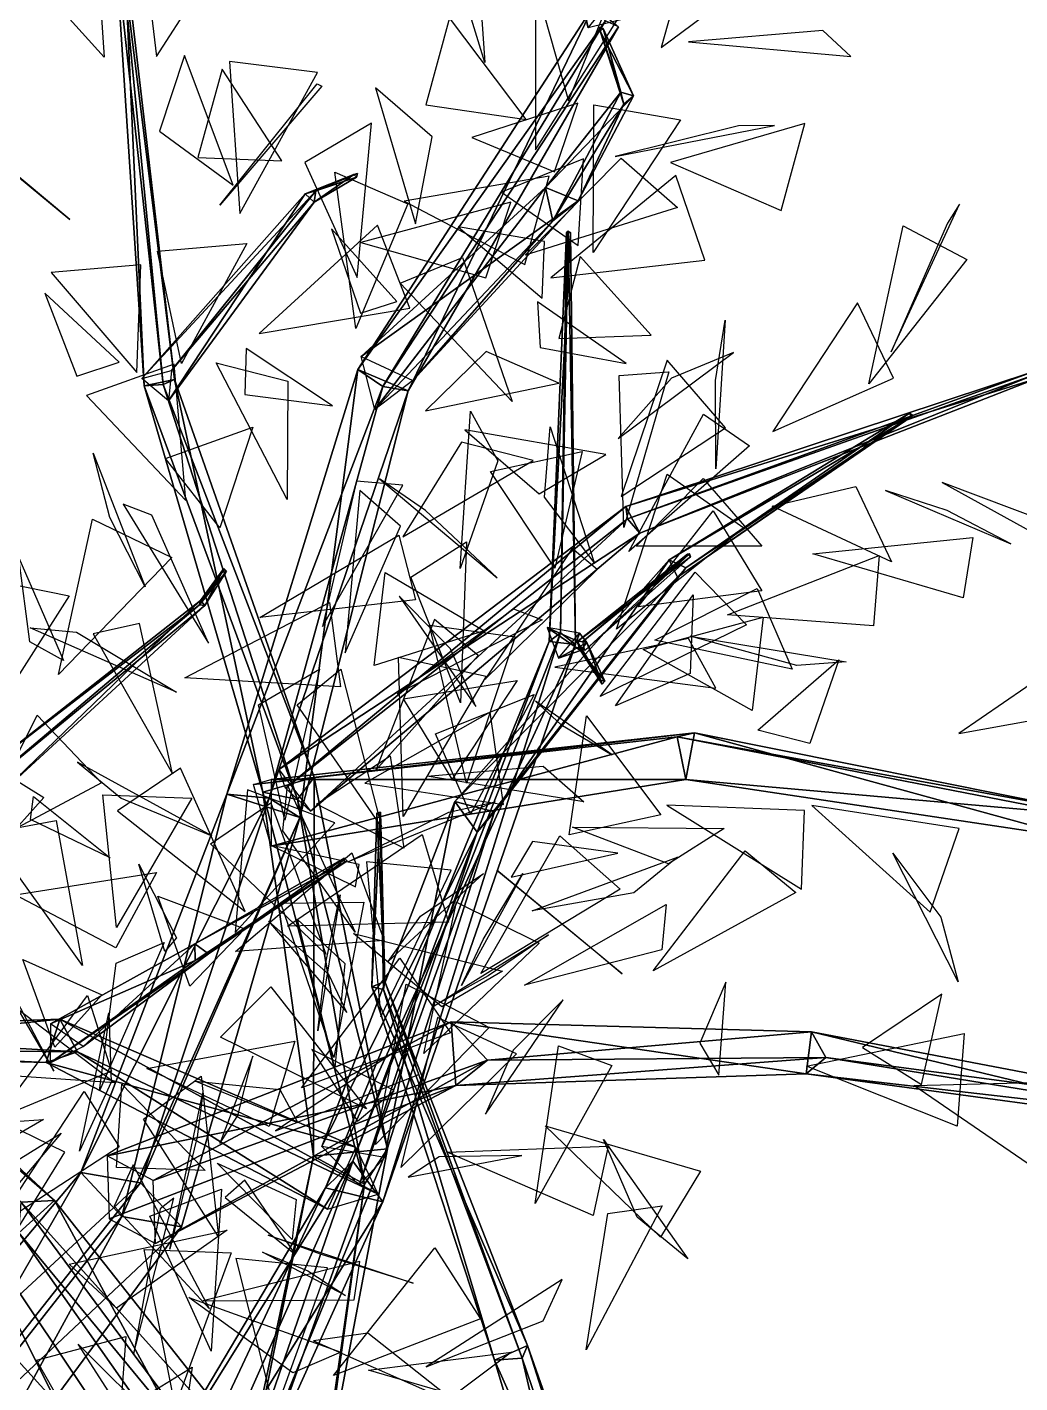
# Model space of a CAD drawing. Extents: x -154 to 171, y -158 to 169.
# Drawn here: x 17.77 to 49.55, y 95.38 to 138.77 of the extents above; entities that cross this region are included whole.
import ezdxf

# ---------------------------------------------------------------- set-up
doc = ezdxf.new("R2010")
doc.units = 0
doc.layers.add('Branches', color=15, linetype='CONTINUOUS')
doc.layers.add('Leaves', color=3, linetype='CONTINUOUS')

msp = doc.modelspace()

# ---------------------------------------------------------------- linework, layer by layer
at = {"layer": 'Branches', "color": 15}
for points in [[(32.864258, 151.029648, 115.165108), (32.661736, 150.741455, 114.830315), (35.725918, 138.750839, 121.305779)], [(32.864258, 151.029648, 115.165108), (35.725918, 138.750839, 121.305779), (36.259659, 139.397156, 122.181732)], [(32.661736, 150.741455, 114.830315), (36.900055, 139.039505, 121.2164), (35.725918, 138.750839, 121.305779)], [(20.877348, 141.298462, 215.998505), (20.598244, 141.31694, 215.956635), (21.520191, 127.287331, 215.677719)], [(20.598244, 141.31694, 215.956635), (22.12347, 127.334206, 214.894516), (21.520191, 127.287331, 215.677719)], [(20.598244, 141.31694, 215.956635), (20.770672, 141.302856, 215.736603), (22.12347, 127.334206, 214.894516)], [(20.770672, 141.302856, 215.736603), (22.48881, 127.497391, 215.811035), (22.12347, 127.334206, 214.894516)], [(20.770672, 141.302856, 215.736603), (20.877348, 141.298462, 215.998505), (22.48881, 127.497391, 215.811035)], [(20.877348, 141.298462, 215.998505), (21.520191, 127.287331, 215.677719), (22.48881, 127.497391, 215.811035)], [(36.284336, 138.968842, 122.169395), (35.898228, 139.43573, 121.310814), (28.357801, 127.816238, 118.07531)], [(35.898228, 139.43573, 121.310814), (29.965349, 127.130287, 117.991776), (28.357801, 127.816238, 118.07531)], [(35.898228, 139.43573, 121.310814), (36.703072, 138.782928, 121.223701), (29.965349, 127.130287, 117.991776)], [(36.284336, 138.968842, 122.169395), (28.357801, 127.816238, 118.07531), (29.152775, 127.267227, 119.556061)], [(36.703072, 138.782928, 121.223701), (36.284336, 138.968842, 122.169395), (29.152775, 127.267227, 119.556061)], [(36.703072, 138.782928, 121.223701), (29.152775, 127.267227, 119.556061), (29.965349, 127.130287, 117.991776)], [(36.204182, 138.726746, 88.425514), (36.081886, 138.75708, 88.457123), (36.777901, 136.691437, 93.717979)], [(36.081886, 138.75708, 88.457123), (36.866913, 136.303162, 93.589279), (36.777901, 136.691437, 93.717979)], [(36.081886, 138.75708, 88.457123), (36.108597, 138.641296, 88.404617), (36.866913, 136.303162, 93.589279)], [(36.204182, 138.726746, 88.425514), (36.108597, 138.641296, 88.404617), (36.081886, 138.75708, 88.457123)], [(36.108597, 138.641296, 88.404617), (36.204182, 138.726746, 88.425514), (37.181568, 136.570724, 93.680511)], [(36.108597, 138.641296, 88.404617), (37.181568, 136.570724, 93.680511), (36.866913, 136.303162, 93.589279)], [(36.204182, 138.726746, 88.425514), (36.777901, 136.691437, 93.717979), (37.181568, 136.570724, 93.680511)], [(37.181568, 136.570724, 93.680511), (36.777901, 136.691437, 93.717979), (34.357971, 133.632309, 107.122597)], [(36.777901, 136.691437, 93.717979), (34.592827, 132.57428, 106.808334), (34.357971, 133.632309, 107.122597)], [(36.777901, 136.691437, 93.717979), (36.866913, 136.303162, 93.589279), (34.592827, 132.57428, 106.808334)], [(37.181568, 136.570724, 93.680511), (34.357971, 133.632309, 107.122597), (35.403435, 133.211304, 107.295387)], [(36.866913, 136.303162, 93.589279), (35.403435, 133.211304, 107.295387), (34.592827, 132.57428, 106.808334)], [(36.866913, 136.303162, 93.589279), (37.181568, 136.570724, 93.680511), (35.403435, 133.211304, 107.295387)], [(28.34164, 134.089905, 198.908325), (26.666914, 133.429733, 203.71727), (27.01322, 133.533112, 203.869858)], [(28.34164, 134.089905, 198.908325), (28.223133, 134.053909, 198.869141), (26.666914, 133.429733, 203.71727)], [(28.316439, 133.964783, 198.884155), (28.34164, 134.089905, 198.908325), (27.01322, 133.533112, 203.869858)], [(28.34164, 134.089905, 198.908325), (28.316439, 133.964783, 198.884155), (28.223133, 134.053909, 198.869141)], [(28.223133, 134.053909, 198.869141), (26.954136, 133.169174, 203.73584), (26.666914, 133.429733, 203.71727)], [(28.223133, 134.053909, 198.869141), (28.316439, 133.964783, 198.884155), (26.954136, 133.169174, 203.73584)], [(28.316439, 133.964783, 198.884155), (27.01322, 133.533112, 203.869858), (26.954136, 133.169174, 203.73584)], [(27.01322, 133.533112, 203.869858), (21.443707, 127.528946, 215.292862), (22.39465, 127.779388, 215.814865)], [(27.01322, 133.533112, 203.869858), (26.666914, 133.429733, 203.71727), (21.443707, 127.528946, 215.292862)], [(26.666914, 133.429733, 203.71727), (22.294115, 126.810608, 215.275543), (21.443707, 127.528946, 215.292862)], [(26.666914, 133.429733, 203.71727), (26.954136, 133.169174, 203.73584), (22.294115, 126.810608, 215.275543)], [(26.954136, 133.169174, 203.73584), (27.01322, 133.533112, 203.869858), (22.39465, 127.779388, 215.814865)], [(35.403435, 133.211304, 107.295387), (34.357971, 133.632309, 107.122597), (28.465023, 128.224319, 118.610695)], [(34.357971, 133.632309, 107.122597), (28.899343, 126.527008, 117.974876), (28.465023, 128.224319, 118.610695)], [(35.403435, 133.211304, 107.295387), (28.465023, 128.224319, 118.610695), (30.111559, 127.462425, 119.037567)], [(34.357971, 133.632309, 107.122597), (34.592827, 132.57428, 106.808334), (28.899343, 126.527008, 117.974876)], [(34.592827, 132.57428, 106.808334), (35.403435, 133.211304, 107.295387), (30.111559, 127.462425, 119.037567)], [(26.954136, 133.169174, 203.73584), (22.39465, 127.779388, 215.814865), (22.294115, 126.810608, 215.275543)], [(34.592827, 132.57428, 106.808334), (30.111559, 127.462425, 119.037567), (28.899343, 126.527008, 117.974876)], [(35.159935, 132.196091, 283.081757), (34.483433, 119.10495, 277.984955), (35.320663, 119.006172, 277.863678)], [(35.159935, 132.196091, 283.081757), (35.030563, 132.193497, 283.093201), (34.483433, 119.10495, 277.984955)], [(35.030563, 132.193497, 283.093201), (34.837666, 119.384933, 277.273193), (34.483433, 119.10495, 277.984955)], [(35.030563, 132.193497, 283.093201), (35.085236, 132.237427, 282.983856), (34.837666, 119.384933, 277.273193)], [(35.085236, 132.237427, 282.983856), (35.320663, 119.006172, 277.863678), (34.837666, 119.384933, 277.273193)], [(35.159935, 132.196091, 283.081757), (35.085236, 132.237427, 282.983856), (35.030563, 132.193497, 283.093201)], [(35.085236, 132.237427, 282.983856), (35.159935, 132.196091, 283.081757), (35.320663, 119.006172, 277.863678)], [(29.152775, 127.267227, 119.556061), (28.357801, 127.816238, 118.07531), (24.157333, 114.216904, 117.450035)], [(28.357801, 127.816238, 118.07531), (26.500587, 113.478821, 117.331802), (24.157333, 114.216904, 117.450035)], [(28.357801, 127.816238, 118.07531), (29.965349, 127.130287, 117.991776), (26.500587, 113.478821, 117.331802)], [(50.028675, 127.762474, 214.134552), (36.987377, 123.036163, 216.214874), (36.934654, 123.427727, 217.100311)], [(50.094303, 127.519768, 214.112823), (50.028675, 127.762474, 214.134552), (36.934654, 123.427727, 217.100311)], [(50.028675, 127.762474, 214.134552), (49.984756, 127.635849, 213.920715), (36.987377, 123.036163, 216.214874)], [(49.984756, 127.635849, 213.920715), (37.381844, 122.57885, 216.960541), (36.987377, 123.036163, 216.214874)], [(49.984756, 127.635849, 213.920715), (50.094303, 127.519768, 214.112823), (37.381844, 122.57885, 216.960541)], [(22.48881, 127.497391, 215.811035), (21.520191, 127.287331, 215.677719), (25.31781, 114.281769, 218.865051)], [(21.520191, 127.287331, 215.677719), (22.12347, 127.334206, 214.894516), (26.424784, 114.047386, 217.596939)], [(21.520191, 127.287331, 215.677719), (26.424784, 114.047386, 217.596939), (25.31781, 114.281769, 218.865051)], [(22.12347, 127.334206, 214.894516), (22.48881, 127.497391, 215.811035), (26.952526, 114.76918, 219.063095)], [(22.12347, 127.334206, 214.894516), (26.952526, 114.76918, 219.063095), (26.424784, 114.047386, 217.596939)], [(22.48881, 127.497391, 215.811035), (25.31781, 114.281769, 218.865051), (26.952526, 114.76918, 219.063095)], [(29.152775, 127.267227, 119.556061), (24.157333, 114.216904, 117.450035), (25.512936, 114.089424, 119.529152)], [(29.965349, 127.130287, 117.991776), (29.152775, 127.267227, 119.556061), (25.512936, 114.089424, 119.529152)], [(50.094303, 127.519768, 214.112823), (36.934654, 123.427727, 217.100311), (37.381844, 122.57885, 216.960541)], [(29.965349, 127.130287, 117.991776), (25.512936, 114.089424, 119.529152), (26.500587, 113.478821, 117.331802)], [(46.016685, 126.412338, 247.859406), (38.849926, 121.462318, 242.37587), (38.322773, 121.723923, 242.673111)], [(46.063812, 126.29808, 247.899414), (46.016685, 126.412338, 247.859406), (38.322773, 121.723923, 242.673111)], [(46.063812, 126.29808, 247.899414), (38.322773, 121.723923, 242.673111), (38.590977, 121.164093, 242.895233)], [(46.10643, 126.3507, 247.788544), (38.590977, 121.164093, 242.895233), (38.849926, 121.462318, 242.37587)], [(46.10643, 126.3507, 247.788544), (46.063812, 126.29808, 247.899414), (38.590977, 121.164093, 242.895233)], [(46.016685, 126.412338, 247.859406), (46.10643, 126.3507, 247.788544), (38.849926, 121.462318, 242.37587)], [(46.016685, 126.412338, 247.859406), (46.063812, 126.29808, 247.899414), (46.10643, 126.3507, 247.788544)], [(36.934654, 123.427727, 217.100311), (26.038033, 114.416, 217.551819), (25.822231, 115.005287, 219.123779)], [(37.381844, 122.57885, 216.960541), (36.934654, 123.427727, 217.100311), (25.822231, 115.005287, 219.123779)], [(36.934654, 123.427727, 217.100311), (36.987377, 123.036163, 216.214874), (26.038033, 114.416, 217.551819)], [(36.987377, 123.036163, 216.214874), (26.834856, 113.677048, 218.849472), (26.038033, 114.416, 217.551819)], [(36.987377, 123.036163, 216.214874), (37.381844, 122.57885, 216.960541), (26.834856, 113.677048, 218.849472)], [(37.381844, 122.57885, 216.960541), (25.822231, 115.005287, 219.123779), (26.834856, 113.677048, 218.849472)], [(38.322773, 121.723923, 242.673111), (32.732105, 113.654861, 232.583755), (31.457371, 113.983772, 232.985901)], [(38.590977, 121.164093, 242.895233), (38.322773, 121.723923, 242.673111), (31.457371, 113.983772, 232.985901)], [(38.322773, 121.723923, 242.673111), (38.849926, 121.462318, 242.37587), (32.732105, 113.654861, 232.583755)], [(38.997944, 121.813713, 293.993317), (38.9072, 121.903404, 294.017731), (35.351295, 119.089714, 291.826508)], [(38.9072, 121.903404, 294.017731), (35.556255, 119.105461, 291.496643), (35.351295, 119.089714, 291.826508)], [(38.997944, 121.813713, 293.993317), (35.351295, 119.089714, 291.826508), (35.62281, 118.821373, 291.753418)], [(38.9072, 121.903404, 294.017731), (38.9757, 121.908661, 293.907471), (35.556255, 119.105461, 291.496643)], [(38.9757, 121.908661, 293.907471), (35.62281, 118.821373, 291.753418), (35.556255, 119.105461, 291.496643)], [(38.9757, 121.908661, 293.907471), (38.997944, 121.813713, 293.993317), (35.62281, 118.821373, 291.753418)], [(38.997944, 121.813713, 293.993317), (38.9757, 121.908661, 293.907471), (38.9072, 121.903404, 294.017731)], [(24.152391, 121.360901, 171.939209), (24.047123, 121.372025, 172.014511), (23.283773, 120.276909, 171.175568)], [(24.047123, 121.372025, 172.014511), (23.319891, 120.420174, 171.027008), (23.283773, 120.276909, 171.175568)], [(24.152391, 121.360901, 171.939209), (23.283773, 120.276909, 171.175568), (23.455206, 120.26358, 171.059677)], [(24.060312, 121.447662, 171.909729), (23.455206, 120.26358, 171.059677), (23.319891, 120.420174, 171.027008)], [(24.047123, 121.372025, 172.014511), (24.060312, 121.447662, 171.909729), (23.319891, 120.420174, 171.027008)], [(24.060312, 121.447662, 171.909729), (24.152391, 121.360901, 171.939209), (23.455206, 120.26358, 171.059677)], [(24.060312, 121.447662, 171.909729), (24.047123, 121.372025, 172.014511), (24.152391, 121.360901, 171.939209)], [(38.590977, 121.164093, 242.895233), (31.457371, 113.983772, 232.985901), (32.170681, 113.006294, 233.642075)], [(38.849926, 121.462318, 242.37587), (32.170681, 113.006294, 233.642075), (32.732105, 113.654861, 232.583755)], [(38.849926, 121.462318, 242.37587), (38.590977, 121.164093, 242.895233), (32.170681, 113.006294, 233.642075)], [(23.455206, 120.26358, 171.059677), (23.283773, 120.276909, 171.175568), (15.965262, 114.107124, 160.818481)], [(23.283773, 120.276909, 171.175568), (16.233984, 114.861809, 160.352524), (15.965262, 114.107124, 160.818481)], [(23.455206, 120.26358, 171.059677), (15.965262, 114.107124, 160.818481), (16.801249, 114.13446, 160.442215)], [(23.319891, 120.420174, 171.027008), (16.801249, 114.13446, 160.442215), (16.233984, 114.861809, 160.352524)], [(23.283773, 120.276909, 171.175568), (23.319891, 120.420174, 171.027008), (16.233984, 114.861809, 160.352524)], [(23.319891, 120.420174, 171.027008), (23.455206, 120.26358, 171.059677), (16.801249, 114.13446, 160.442215)], [(34.483433, 119.10495, 277.984955), (34.837666, 119.384933, 277.273193), (28.194357, 102.476929, 266.86795)], [(34.837666, 119.384933, 277.273193), (29.15954, 101.174774, 267.925049), (28.194357, 102.476929, 266.86795)], [(34.837666, 119.384933, 277.273193), (35.320663, 119.006172, 277.863678), (29.15954, 101.174774, 267.925049)], [(35.366619, 119.124428, 291.72821), (35.448029, 119.374855, 277.684113), (34.415859, 119.552391, 277.732605)], [(35.477314, 118.822441, 291.665741), (34.415859, 119.552391, 277.732605), (34.777878, 118.56881, 277.705078)], [(35.477314, 118.822441, 291.665741), (35.366619, 119.124428, 291.72821), (34.415859, 119.552391, 277.732605)], [(35.686428, 119.069679, 291.682648), (34.777878, 118.56881, 277.705078), (35.448029, 119.374855, 277.684113)], [(35.366619, 119.124428, 291.72821), (35.686428, 119.069679, 291.682648), (35.448029, 119.374855, 277.684113)], [(35.320663, 119.006172, 277.863678), (34.483433, 119.10495, 277.984955), (27.323971, 101.621758, 268.344025)], [(34.483433, 119.10495, 277.984955), (28.194357, 102.476929, 266.86795), (27.323971, 101.621758, 268.344025)], [(35.320663, 119.006172, 277.863678), (27.323971, 101.621758, 268.344025), (29.15954, 101.174774, 267.925049)], [(35.686428, 119.069679, 291.682648), (35.477314, 118.822441, 291.665741), (34.777878, 118.56881, 277.705078)], [(36.135666, 117.859894, 295.334503), (35.686428, 119.069679, 291.682648), (35.366619, 119.124428, 291.72821)], [(36.175728, 117.744942, 295.289154), (35.366619, 119.124428, 291.72821), (35.477314, 118.822441, 291.665741)], [(36.175728, 117.744942, 295.289154), (36.135666, 117.859894, 295.334503), (35.366619, 119.124428, 291.72821)], [(36.260868, 117.841774, 295.304993), (35.477314, 118.822441, 291.665741), (35.686428, 119.069679, 291.682648)], [(36.135666, 117.859894, 295.334503), (36.260868, 117.841774, 295.304993), (35.686428, 119.069679, 291.682648)], [(36.260868, 117.841774, 295.304993), (36.175728, 117.744942, 295.289154), (35.477314, 118.822441, 291.665741)], [(36.135666, 117.859894, 295.334503), (36.175728, 117.744942, 295.289154), (36.260868, 117.841774, 295.304993)], [(39.126431, 116.181656, 115.423195), (25.011919, 114.531433, 116.920036), (25.582203, 114.693024, 119.237808)], [(39.126431, 116.181656, 115.423195), (38.581421, 116.051331, 113.853241), (25.011919, 114.531433, 116.920036)], [(38.581421, 116.051331, 113.853241), (25.576735, 112.560692, 118.153137), (25.011919, 114.531433, 116.920036)], [(38.581421, 116.051331, 113.853241), (38.856323, 114.686256, 114.737907), (25.576735, 112.560692, 118.153137)], [(38.856323, 114.686256, 114.737907), (39.126431, 116.181656, 115.423195), (25.582203, 114.693024, 119.237808)], [(51.77977, 113.639587, 109.453278), (38.581421, 116.051331, 113.853241), (39.126431, 116.181656, 115.423195)], [(51.77977, 113.639587, 109.453278), (51.250957, 113.58638, 108.666176), (38.581421, 116.051331, 113.853241)], [(51.250957, 113.58638, 108.666176), (38.856323, 114.686256, 114.737907), (38.581421, 116.051331, 113.853241)], [(51.433624, 112.806129, 109.157402), (39.126431, 116.181656, 115.423195), (38.856323, 114.686256, 114.737907)], [(51.433624, 112.806129, 109.157402), (51.77977, 113.639587, 109.453278), (39.126431, 116.181656, 115.423195)], [(26.952526, 114.76918, 219.063095), (25.31781, 114.281769, 218.865051), (26.933508, 102.637146, 225.847458)], [(38.856323, 114.686256, 114.737907), (25.582203, 114.693024, 119.237808), (25.576735, 112.560692, 118.153137)], [(26.424784, 114.047386, 217.596939), (26.952526, 114.76918, 219.063095), (29.304148, 102.870659, 226.349884)], [(26.952526, 114.76918, 219.063095), (26.933508, 102.637146, 225.847458), (29.304148, 102.870659, 226.349884)], [(51.250957, 113.58638, 108.666176), (51.433624, 112.806129, 109.157402), (38.856323, 114.686256, 114.737907)], [(25.512936, 114.089424, 119.529152), (24.157333, 114.216904, 117.450035), (19.492373, 102.112762, 122.193756)], [(24.157333, 114.216904, 117.450035), (20.805325, 100.701454, 120.440224), (19.492373, 102.112762, 122.193756)], [(24.157333, 114.216904, 117.450035), (26.500587, 113.478821, 117.331802), (20.805325, 100.701454, 120.440224)], [(25.31781, 114.281769, 218.865051), (28.569193, 101.733864, 224.326416), (26.933508, 102.637146, 225.847458)], [(25.31781, 114.281769, 218.865051), (26.424784, 114.047386, 217.596939), (28.569193, 101.733864, 224.326416)], [(25.512936, 114.089424, 119.529152), (19.492373, 102.112762, 122.193756), (21.399326, 101.78463, 123.93914)], [(26.500587, 113.478821, 117.331802), (25.512936, 114.089424, 119.529152), (21.399326, 101.78463, 123.93914)], [(26.424784, 114.047386, 217.596939), (29.304148, 102.870659, 226.349884), (28.569193, 101.733864, 224.326416)], [(31.457371, 113.983772, 232.985901), (29.210403, 102.593254, 224.76442), (27.202213, 102.94175, 225.273956)], [(32.170681, 113.006294, 233.642075), (31.457371, 113.983772, 232.985901), (27.202213, 102.94175, 225.273956)], [(31.457371, 113.983772, 232.985901), (32.732105, 113.654861, 232.583755), (29.210403, 102.593254, 224.76442)], [(26.500587, 113.478821, 117.331802), (22.712278, 100.373322, 122.185608), (20.805325, 100.701454, 120.440224)], [(26.500587, 113.478821, 117.331802), (21.399326, 101.78463, 123.93914), (22.712278, 100.373322, 122.185608)], [(32.732105, 113.654861, 232.583755), (28.394232, 101.70665, 226.485382), (29.210403, 102.593254, 224.76442)], [(32.732105, 113.654861, 232.583755), (32.170681, 113.006294, 233.642075), (28.394232, 101.70665, 226.485382)], [(29.068645, 113.576134, 236.856613), (28.961588, 113.617638, 236.795853), (28.798222, 108.058144, 232.930817)], [(28.961588, 113.617638, 236.795853), (29.220531, 108.222168, 232.791092), (28.798222, 108.058144, 232.930817)], [(29.068645, 113.576134, 236.856613), (28.798222, 108.058144, 232.930817), (29.178732, 107.971428, 233.191284)], [(28.961588, 113.617638, 236.795853), (29.078835, 113.649895, 236.750168), (29.220531, 108.222168, 232.791092)], [(29.078835, 113.649895, 236.750168), (28.961588, 113.617638, 236.795853), (29.068645, 113.576134, 236.856613)], [(29.078835, 113.649895, 236.750168), (29.068645, 113.576134, 236.856613), (29.178732, 107.971428, 233.191284)], [(29.078835, 113.649895, 236.750168), (29.178732, 107.971428, 233.191284), (29.220531, 108.222168, 232.791092)], [(32.170681, 113.006294, 233.642075), (27.202213, 102.94175, 225.273956), (28.394232, 101.70665, 226.485382)], [(27.923319, 112.048439, 296.402405), (27.914568, 112.168129, 296.352692), (23.137819, 109.432999, 290.052429)], [(27.914568, 112.168129, 296.352692), (23.572323, 109.113525, 289.933258), (23.137819, 109.432999, 290.052429)], [(27.923319, 112.048439, 296.402405), (23.137819, 109.432999, 290.052429), (23.146488, 108.902634, 290.225922)], [(28.01203, 112.089973, 296.317078), (23.146488, 108.902634, 290.225922), (23.572323, 109.113525, 289.933258)], [(28.01203, 112.089973, 296.317078), (27.923319, 112.048439, 296.402405), (23.146488, 108.902634, 290.225922)], [(27.914568, 112.168129, 296.352692), (28.01203, 112.089973, 296.317078), (23.572323, 109.113525, 289.933258)], [(27.923319, 112.048439, 296.402405), (28.01203, 112.089973, 296.317078), (27.914568, 112.168129, 296.352692)], [(23.146488, 108.902634, 290.225922), (23.137819, 109.432999, 290.052429), (18.519354, 106.866325, 277.085327)], [(23.137819, 109.432999, 290.052429), (19.561445, 106.149223, 276.891998), (18.519354, 106.866325, 277.085327)], [(23.137819, 109.432999, 290.052429), (23.572323, 109.113525, 289.933258), (19.561445, 106.149223, 276.891998)], [(23.572323, 109.113525, 289.933258), (18.500937, 105.61985, 277.374329), (19.561445, 106.149223, 276.891998)], [(23.572323, 109.113525, 289.933258), (23.146488, 108.902634, 290.225922), (18.500937, 105.61985, 277.374329)], [(9.895041, 108.796257, 245.647629), (18.648903, 101.216278, 237.595215), (17.577219, 101.164566, 236.45607)], [(9.895041, 108.796257, 245.647629), (10.583473, 108.690475, 246.130722), (18.648903, 101.216278, 237.595215)], [(10.583473, 108.690475, 246.130722), (17.501881, 100.178307, 237.668686), (18.648903, 101.216278, 237.595215)], [(23.146488, 108.902634, 290.225922), (18.519354, 106.866325, 277.085327), (18.500937, 105.61985, 277.374329)], [(28.798222, 108.058144, 232.930817), (29.220531, 108.222168, 232.791092), (33.780613, 96.575668, 226.315536)], [(29.178732, 107.971428, 233.191284), (28.798222, 108.058144, 232.930817), (32.734238, 96.108681, 226.641571)], [(28.798222, 108.058144, 232.930817), (33.780613, 96.575668, 226.315536), (32.734238, 96.108681, 226.641571)], [(29.220531, 108.222168, 232.791092), (29.178732, 107.971428, 233.191284), (33.61591, 96.166481, 227.422211)], [(29.220531, 108.222168, 232.791092), (33.61591, 96.166481, 227.422211), (33.780613, 96.575668, 226.315536)], [(29.178732, 107.971428, 233.191284), (32.734238, 96.108681, 226.641571), (33.61591, 96.166481, 227.422211)], [(8.089725, 105.912071, 286.082031), (18.81912, 107.022873, 276.878723), (18.382006, 105.635437, 276.742279)], [(8.089725, 105.912071, 286.082031), (8.19488, 106.623444, 286.272156), (18.81912, 107.022873, 276.878723)], [(8.19488, 106.623444, 286.272156), (19.380608, 105.977089, 277.730621), (18.81912, 107.022873, 276.878723)], [(18.382006, 105.635437, 276.742279), (18.81912, 107.022873, 276.878723), (28.295197, 102.921883, 267.230011)], [(18.81912, 107.022873, 276.878723), (29.00145, 101.414932, 268.646973), (28.295197, 102.921883, 267.230011)], [(18.81912, 107.022873, 276.878723), (19.380608, 105.977089, 277.730621), (29.00145, 101.414932, 268.646973)], [(31.346012, 106.930908, 130.262238), (21.806408, 101.853317, 120.864937), (20.327198, 102.645699, 122.423882)], [(31.495333, 104.893517, 130.645172), (31.346012, 106.930908, 130.262238), (20.327198, 102.645699, 122.423882)], [(31.346012, 106.930908, 130.262238), (32.506039, 105.705818, 129.048401), (21.806408, 101.853317, 120.864937)], [(42.87167, 106.614929, 138.697327), (32.506039, 105.705818, 129.048401), (31.346012, 106.930908, 130.262238)], [(42.709885, 105.26606, 138.782562), (31.346012, 106.930908, 130.262238), (31.495333, 104.893517, 130.645172)], [(42.709885, 105.26606, 138.782562), (42.87167, 106.614929, 138.697327), (31.346012, 106.930908, 130.262238)], [(8.19488, 106.623444, 286.272156), (8.614014, 106.085327, 286.568848), (19.380608, 105.977089, 277.730621)], [(42.87167, 106.614929, 138.697327), (43.336651, 105.796082, 137.714386), (32.506039, 105.705818, 129.048401)], [(55.908562, 103.47377, 143.356293), (42.87167, 106.614929, 138.697327), (42.709885, 105.26606, 138.782562)], [(55.953735, 104.114044, 143.304214), (43.336651, 105.796082, 137.714386), (42.87167, 106.614929, 138.697327)], [(55.908562, 103.47377, 143.356293), (55.953735, 104.114044, 143.304214), (42.87167, 106.614929, 138.697327)], [(8.614014, 106.085327, 286.568848), (8.089725, 105.912071, 286.082031), (18.382006, 105.635437, 276.742279)], [(8.614014, 106.085327, 286.568848), (18.382006, 105.635437, 276.742279), (19.380608, 105.977089, 277.730621)], [(19.380608, 105.977089, 277.730621), (18.382006, 105.635437, 276.742279), (27.381222, 100.936646, 267.26004)], [(19.380608, 105.977089, 277.730621), (27.381222, 100.936646, 267.26004), (29.00145, 101.414932, 268.646973)], [(18.382006, 105.635437, 276.742279), (28.295197, 102.921883, 267.230011), (27.381222, 100.936646, 267.26004)], [(32.506039, 105.705818, 129.048401), (21.877453, 99.840385, 121.955482), (21.806408, 101.853317, 120.864937)], [(32.506039, 105.705818, 129.048401), (31.495333, 104.893517, 130.645172), (21.877453, 99.840385, 121.955482)], [(43.336651, 105.796082, 137.714386), (31.495333, 104.893517, 130.645172), (32.506039, 105.705818, 129.048401)], [(43.336651, 105.796082, 137.714386), (42.709885, 105.26606, 138.782562), (31.495333, 104.893517, 130.645172)], [(56.047352, 103.735268, 142.791901), (42.709885, 105.26606, 138.782562), (43.336651, 105.796082, 137.714386)], [(55.953735, 104.114044, 143.304214), (56.047352, 103.735268, 142.791901), (43.336651, 105.796082, 137.714386)], [(56.047352, 103.735268, 142.791901), (55.908562, 103.47377, 143.356293), (42.709885, 105.26606, 138.782562)], [(31.495333, 104.893517, 130.645172), (20.327198, 102.645699, 122.423882), (20.398243, 100.632767, 123.514427)], [(31.495333, 104.893517, 130.645172), (20.398243, 100.632767, 123.514427), (21.877453, 99.840385, 121.955482)], [(29.304148, 102.870659, 226.349884), (24.482059, 91.10276, 233.293106), (26.970514, 90.511894, 233.481277)], [(29.304148, 102.870659, 226.349884), (26.933508, 102.637146, 225.847458), (24.482059, 91.10276, 233.293106)], [(28.569193, 101.733864, 224.326416), (29.304148, 102.870659, 226.349884), (26.970514, 90.511894, 233.481277)], [(27.323971, 101.621758, 268.344025), (28.194357, 102.476929, 266.86795), (20.227451, 89.675957, 251.974274)], [(28.194357, 102.476929, 266.86795), (22.592789, 89.883614, 251.3461), (20.227451, 89.675957, 251.974274)], [(28.194357, 102.476929, 266.86795), (23.15958, 87.911354, 252.695709), (22.592789, 89.883614, 251.3461)], [(28.194357, 102.476929, 266.86795), (29.15954, 101.174774, 267.925049), (23.15958, 87.911354, 252.695709)], [(26.933508, 102.637146, 225.847458), (24.424055, 90.242928, 230.87767), (24.482059, 91.10276, 233.293106)], [(26.933508, 102.637146, 225.847458), (28.569193, 101.733864, 224.326416), (24.424055, 90.242928, 230.87767)], [(21.399326, 101.78463, 123.93914), (19.492373, 102.112762, 122.193756), (11.396988, 92.529831, 127.132271)], [(19.492373, 102.112762, 122.193756), (12.7847, 90.503761, 125.097084), (11.396988, 92.529831, 127.132271)], [(19.492373, 102.112762, 122.193756), (20.805325, 100.701454, 120.440224), (12.7847, 90.503761, 125.097084)], [(21.399326, 101.78463, 123.93914), (11.396988, 92.529831, 127.132271), (13.277924, 91.511055, 129.498047)], [(22.712278, 100.373322, 122.185608), (21.399326, 101.78463, 123.93914), (13.277924, 91.511055, 129.498047)], [(15.310009, 101.554817, 252.609756), (13.681589, 100.245468, 253.771851), (21.693146, 88.753654, 254.135193)], [(13.783829, 100.15966, 251.409393), (15.310009, 101.554817, 252.609756), (23.219246, 89.749687, 252.356552)], [(15.310009, 101.554817, 252.609756), (21.693146, 88.753654, 254.135193), (23.219246, 89.749687, 252.356552)], [(27.323971, 101.621758, 268.344025), (20.227451, 89.675957, 251.974274), (20.794243, 87.703697, 253.323883)], [(29.15954, 101.174774, 267.925049), (27.323971, 101.621758, 268.344025), (20.794243, 87.703697, 253.323883)], [(28.569193, 101.733864, 224.326416), (26.91251, 89.652061, 231.065842), (24.424055, 90.242928, 230.87767)], [(28.569193, 101.733864, 224.326416), (26.970514, 90.511894, 233.481277), (26.91251, 89.652061, 231.065842)], [(18.648903, 101.216278, 237.595215), (17.501881, 100.178307, 237.668686), (24.989491, 89.510941, 232.883865)], [(17.501881, 100.178307, 237.668686), (17.577219, 101.164566, 236.45607), (25.323492, 90.692871, 230.951202)], [(17.577219, 101.164566, 236.45607), (18.648903, 101.216278, 237.595215), (26.778872, 90.928421, 232.703369)], [(17.577219, 101.164566, 236.45607), (26.778872, 90.928421, 232.703369), (25.323492, 90.692871, 230.951202)], [(18.648903, 101.216278, 237.595215), (24.989491, 89.510941, 232.883865), (26.778872, 90.928421, 232.703369)], [(29.15954, 101.174774, 267.925049), (20.794243, 87.703697, 253.323883), (23.15958, 87.911354, 252.695709)], [(20.805325, 100.701454, 120.440224), (14.665636, 89.484985, 127.462852), (12.7847, 90.503761, 125.097084)], [(20.805325, 100.701454, 120.440224), (22.712278, 100.373322, 122.185608), (14.665636, 89.484985, 127.462852)], [(22.712278, 100.373322, 122.185608), (13.277924, 91.511055, 129.498047), (14.665636, 89.484985, 127.462852)], [(13.681589, 100.245468, 253.771851), (20.167786, 87.837624, 252.313431), (21.693146, 88.753654, 254.135193)], [(13.681589, 100.245468, 253.771851), (13.783829, 100.15966, 251.409393), (20.167786, 87.837624, 252.313431)], [(13.783829, 100.15966, 251.409393), (21.693886, 88.833656, 250.53479), (20.167786, 87.837624, 252.313431)], [(13.783829, 100.15966, 251.409393), (23.219246, 89.749687, 252.356552), (21.693886, 88.833656, 250.53479)], [(17.501881, 100.178307, 237.668686), (25.323492, 90.692871, 230.951202), (24.989491, 89.510941, 232.883865)], [(32.734238, 96.108681, 226.641571), (33.780613, 96.575668, 226.315536), (38.461132, 83.273514, 224.204025)], [(33.780613, 96.575668, 226.315536), (33.61591, 96.166481, 227.422211), (38.078899, 83.086067, 226.064499)], [(33.780613, 96.575668, 226.315536), (38.078899, 83.086067, 226.064499), (38.461132, 83.273514, 224.204025)], [(33.61591, 96.166481, 227.422211), (32.734238, 96.108681, 226.641571), (36.680546, 82.937622, 224.803436)], [(32.734238, 96.108681, 226.641571), (38.461132, 83.273514, 224.204025), (36.680546, 82.937622, 224.803436)], [(33.61591, 96.166481, 227.422211), (36.680546, 82.937622, 224.803436), (38.078899, 83.086067, 226.064499)]]:
    msp.add_3dface(points, dxfattribs=at)
at = {"layer": 'Leaves', "color": 3}
for points in [[(32.415287, 137.637421, 119.944901), (30.919811, 142.53273, 120.969315), (32.073582, 142.545456, 118.200081)], [(38.069328, 138.115906, 95.050079), (41.788342, 140.889786, 92.657486), (39.324604, 142.601151, 92.69278)], [(21.910122, 137.828384, 217.895828), (24.274906, 141.511703, 220.74028), (21.500509, 141.219223, 221.843536)], [(20.236256, 137.804733, 213.680222), (17.217194, 141.158691, 211.056061), (19.99159, 141.451172, 209.952805)], [(35.095963, 136.406799, 104.578575), (36.861824, 140.740372, 102.265152), (33.905689, 140.639084, 101.76413)], [(34.041058, 134.84671, 109.726303), (36.793324, 139.212753, 108.943527), (34.046455, 139.717224, 107.847977)], [(33.744453, 135.813354, 98.992661), (31.289667, 139.062897, 95.726997), (30.533457, 136.279068, 94.903336)], [(38.939171, 138.298264, 122.666687), (44.134621, 137.834335, 122.87178), (43.233837, 138.657898, 125.612282)], [(24.364668, 133.706711, 204.54451), (22.804642, 137.863983, 201.799789), (22.00399, 135.440353, 200.223419)], [(24.580755, 132.809296, 210.162491), (27.064444, 137.31282, 209.26825), (24.251581, 137.670349, 208.288467)], [(25.918083, 134.485245, 199.83429), (24.010044, 137.426224, 195.966476), (23.232452, 134.593094, 195.359283)], [(23.938999, 133.067291, 215.523193), (27.056398, 136.958054, 213.976028), (27.199923, 136.877625, 216.971512)], [(30.196947, 132.476013, 121.928017), (30.73138, 135.255875, 126.313988), (28.924078, 136.830597, 124.510132)], [(35.400166, 136.337158, 89.19384), (31.999706, 135.235336, 85.389511), (34.652271, 134.136612, 84.519623)], [(35.884258, 131.55188, 280.669098), (35.911915, 136.279709, 278.456177), (38.681, 135.803894, 279.507721)], [(19.132664, 132.613617, 215.741302), (15.360988, 135.760132, 217.508759), (15.217463, 135.840561, 214.513275)], [(28.329742, 130.756104, 117.088242), (28.795763, 135.697647, 115.471466), (26.653128, 134.439133, 113.790619)], [(36.591145, 134.632965, 121.670929), (41.691132, 135.625793, 122.175339), (40.537361, 135.613068, 124.944572)], [(38.361359, 134.441833, 99.389389), (41.905788, 132.900711, 95.880539), (42.661999, 135.68454, 96.704201)], [(35.577469, 134.555328, 93.751358), (32.948097, 133.489853, 89.369438), (35.411835, 131.778488, 89.334145)], [(33.711933, 131.467285, 117.525726), (36.782013, 134.575562, 114.668579), (38.589314, 133.000839, 116.472435)], [(28.293045, 129.129242, 116.180824), (27.623095, 134.13147, 114.847107), (29.953665, 133.11882, 113.252426)], [(29.84161, 133.201889, 200.797791), (33.700748, 131.168976, 197.929977), (34.47834, 134.002106, 198.53717)], [(34.530193, 130.746307, 114.020653), (39.462162, 131.310699, 112.405983), (38.534195, 134.018265, 113.304863)], [(28.445791, 131.873245, 205.290573), (32.447323, 130.748627, 202.132568), (33.247974, 133.172256, 203.708939)], [(45.430176, 128.373779, 214.514023), (47.617191, 133.106979, 214.766525), (47.229511, 132.490631, 211.856232)], [(25.192245, 128.959869, 214.427338), (30.016119, 129.780319, 212.608795), (28.985214, 132.436752, 213.547195)], [(34.254597, 130.090515, 284.299286), (34.332928, 131.904861, 289.193359), (31.563845, 132.380676, 288.141815)], [(44.714481, 127.348694, 245.865234), (45.809837, 132.406021, 246.553406), (47.849422, 131.33606, 244.631104)], [(29.597691, 129.985626, 111.219841), (27.507332, 132.317703, 107.043503), (28.435299, 129.610138, 106.144623)], [(22.712904, 128.007736, 213.017456), (21.936705, 131.604004, 209.314178), (24.804556, 131.844116, 210.161392)], [(21.284044, 127.72094, 217.935486), (21.405966, 131.161957, 221.85907), (18.538115, 130.921844, 221.011856)], [(33.299034, 126.789833, 279.204376), (29.712934, 130.576477, 279.430878), (31.704947, 131.399429, 277.344116)], [(35.468864, 131.432343, 103.384087), (34.792648, 128.80719, 98.922997), (37.748783, 128.908478, 99.424019)], [(20.712597, 128.04245, 212.103119), (18.330229, 130.254654, 208.018936), (19.361134, 127.598221, 207.080536)], [(34.105473, 129.981445, 107.324478), (34.19482, 128.511856, 102.316246), (36.941689, 128.007385, 103.411797)], [(41.639374, 125.826782, 217.913498), (45.4972, 127.535759, 220.987015), (44.349407, 129.948196, 219.622192)], [(39.814983, 124.631027, 245.526031), (39.798653, 127.458664, 249.913986), (40.109669, 129.393692, 247.642654)], [(24.776896, 128.481842, 208.020279), (24.734713, 127.010994, 203.01181), (27.547575, 126.653465, 203.991592)], [(26.091766, 123.656593, 115.912262), (23.824612, 128.020355, 114.160805), (26.116991, 127.439247, 112.314911)], [(30.518284, 126.486984, 121.110817), (34.792747, 127.372887, 123.973358), (32.462177, 128.385529, 125.568039)], [(36.689926, 125.600533, 281.97226), (40.382015, 128.356079, 284.426941), (38.390003, 127.533127, 286.513702)], [(36.779148, 123.748901, 219.196686), (40.122742, 125.948082, 222.548401), (38.253632, 128.115219, 221.648453)], [(22.843685, 123.62384, 219.06279), (22.470451, 127.978058, 221.917877), (19.672747, 126.979263, 221.499252)], [(36.867844, 122.759399, 292.714935), (36.724594, 127.615417, 294.625061), (38.306576, 127.736908, 292.078979)], [(31.626514, 121.441826, 215.791214), (31.959089, 126.476494, 214.452713), (32.837143, 124.889404, 212.063126)], [(37.024662, 121.989624, 277.583282), (39.421864, 126.38176, 276.095795), (40.893875, 125.370087, 278.506134)], [(23.94038, 122.748886, 213.821091), (22.198582, 124.964127, 209.42691), (24.996286, 125.962921, 209.845535)], [(31.779499, 125.879608, 116.341965), (34.155094, 123.834526, 112.167732), (36.297729, 125.093048, 113.848579)], [(35.9151, 121.633293, 242.609634), (34.328987, 123.728851, 247.119934), (34.511505, 125.976967, 245.141891)], [(29.794708, 122.459648, 120.887695), (33.965172, 124.902405, 122.860069), (31.672792, 125.483513, 124.705963)], [(21.548784, 120.855301, 172.064636), (20.414904, 123.071198, 176.653122), (19.885128, 125.137459, 174.54364)], [(34.655983, 121.453781, 284.118835), (32.602791, 124.549973, 287.78598), (35.531841, 125.186478, 287.661407)], [(27.222458, 119.592056, 218.807724), (29.791866, 124.109253, 218.314667), (28.307724, 124.241463, 220.918472)], [(32.814404, 121.148712, 279.801605), (30.52319, 123.298752, 283.970276), (29.051178, 124.310425, 281.559937)], [(36.629433, 119.502731, 236.576248), (38.259468, 124.4618, 236.552139), (40.70982, 122.74778, 236.311508)], [(37.266552, 122.154785, 214.345703), (39.41293, 124.323578, 210.110199), (41.28204, 122.156433, 211.010147)], [(47.063744, 124.195282, 215.181351), (51.409698, 121.798119, 213.563858), (51.797379, 122.414467, 216.474152)], [(27.946983, 118.748001, 219.625061), (29.719767, 122.80336, 222.39296), (28.422388, 123.937088, 219.937057)], [(41.615532, 123.438614, 213.712265), (44.290676, 124.065674, 209.273758), (45.438469, 121.653244, 210.63858)], [(45.242023, 123.93634, 248.32431), (49.25695, 122.231621, 251.192108), (47.217365, 123.30159, 253.11441)], [(23.577221, 119.054802, 119.319542), (21.757956, 123.149551, 121.997849), (20.841421, 123.497864, 119.162598)], [(37.329285, 120.212029, 288.989716), (39.731995, 123.287979, 292.456055), (41.285435, 120.723419, 292.356812)], [(18.771725, 118.046227, 162.231369), (19.857773, 123.017662, 163.395569), (22.405188, 121.79081, 162.392822)], [(25.216005, 119.871277, 170.179779), (29.669579, 122.511993, 169.514679), (30.199354, 120.445732, 171.624161)], [(42.91449, 121.912704, 243.634613), (48.041107, 122.437675, 242.802628), (47.730091, 120.502647, 245.073959)], [(31.643131, 117.144485, 234.580414), (30.054844, 121.169739, 237.500137), (31.832876, 122.301796, 235.365417)], [(32.426857, 117.899651, 117.048569), (36.018291, 121.412201, 118.46759), (35.216011, 122.086937, 115.656708)], [(18.933985, 118.501755, 168.501648), (17.856112, 119.097717, 173.574417), (17.497765, 121.787537, 172.295181)], [(40.190987, 119.960091, 241.102524), (45.04385, 121.855545, 241.429596), (44.861332, 119.60743, 243.407639)], [(16.441935, 116.397896, 158.714767), (16.217287, 121.157883, 160.845978), (19.11812, 120.566849, 160.360336)], [(32.397919, 119.451149, 279.1922), (28.872749, 118.336792, 282.877502), (29.226521, 121.315804, 282.89563)], [(36.116295, 117.350136, 274.964203), (39.155396, 121.33004, 273.489685), (40.793095, 119.637169, 275.347687)], [(37.857819, 119.14743, 293.829926), (41.141621, 120.799347, 297.536377), (42.260235, 118.224411, 296.478851)], [(22.820906, 117.940277, 166.232208), (27.444143, 120.350746, 166.487839), (27.80249, 117.660927, 167.767075)], [(32.133247, 117.02636, 278.180023), (31.319281, 118.867065, 282.996582), (29.681583, 120.559937, 281.13858)], [(36.603893, 117.045151, 112.613846), (39.088188, 120.603088, 109.712227), (38.995468, 118.080719, 108.09079)], [(28.932314, 114.98365, 219.789444), (32.202442, 118.655144, 218.035477), (30.804604, 119.815117, 220.42305)], [(29.617569, 117.43557, 117.167992), (33.340141, 120.147339, 114.710602), (34.256676, 119.799026, 117.545853)], [(37.48632, 118.848312, 278.956238), (41.329453, 119.881943, 282.334412), (40.975681, 116.902931, 282.316284)], [(22.552715, 117.490051, 216.252762), (17.868275, 119.542313, 215.206726), (19.352417, 119.410103, 212.602921)], [(22.419712, 114.871841, 119.681267), (21.364521, 119.685303, 121.403809), (19.884247, 119.352058, 118.815811)], [(31.836866, 114.575775, 272.066406), (30.650446, 119.631165, 271.532135), (33.386246, 119.259064, 270.358704)], [(34.655193, 118.284615, 219.001022), (39.812588, 117.61792, 219.455734), (38.934532, 119.205009, 221.845322)], [(38.996574, 119.280884, 293.871613), (43.986206, 118.455948, 295.16507), (42.404224, 118.334457, 297.711151)], [(47.592148, 116.159462, 112.884293), (52.436207, 117.042297, 114.618004), (51.883148, 119.109222, 112.51516)], [(29.805, 113.510071, 234.32283), (29.661036, 118.601463, 233.179596), (32.460384, 117.997467, 234.07338)], [(41.161797, 116.270317, 110.824547), (43.749989, 118.518867, 106.888138), (42.825191, 115.843361, 105.894958)], [(26.014662, 113.384804, 295.194733), (25.180004, 117.084511, 298.781586), (27.124928, 118.22541, 296.802795)], [(29.116463, 113.178032, 231.150879), (26.415789, 117.078972, 233.327805), (27.806744, 118.226387, 230.930161)], [(33.454277, 117.859093, 289.137238), (31.369532, 114.702415, 292.734344), (29.816092, 117.266975, 292.833588)], [(33.99585, 117.406479, 293.983856), (31.956181, 113.579399, 296.889557), (30.837568, 116.154335, 297.947083)], [(34.856773, 116.446503, 240.294846), (36.493492, 115.478447, 245.156326), (34.04314, 117.192467, 245.396957)], [(15.877645, 112.31572, 149.429459), (18.086742, 116.743904, 151.091125), (20.144054, 114.583252, 151.405853)], [(28.577896, 114.572876, 120.685455), (33.018639, 113.88504, 123.341904), (32.588963, 116.846756, 123.133072)], [(35.677917, 116.731506, 284.01886), (38.049068, 113.554588, 287.415161), (35.120018, 112.918083, 287.539734)], [(15.087781, 110.531693, 144.891922), (15.913312, 115.594208, 145.861176), (18.304756, 114.115158, 146.906845)], [(27.033537, 113.897903, 114.290436), (29.393368, 115.450104, 109.900459), (29.823044, 112.488388, 110.109291)], [(23.678446, 112.884132, 217.733505), (19.379354, 115.249428, 215.952148), (20.777193, 114.089455, 213.564575)], [(24.744135, 110.461266, 223.286758), (22.677711, 115.054245, 224.659515), (20.657158, 113.687294, 222.913437)], [(30.570736, 114.801193, 216.417023), (34.287922, 115.1138, 212.765335), (35.5853, 113.980072, 215.221237)], [(17.969269, 114.144081, 164.966995), (20.428585, 112.179077, 169.131195), (17.88117, 113.40593, 170.133942)], [(20.624332, 109.949013, 282.007629), (20.194967, 114.196114, 285.012238), (23.039207, 114.095306, 284.063477)], [(24.42713, 109.788292, 123.13723), (27.617985, 113.308319, 125.300079), (24.826876, 114.357796, 125.629204)], [(28.265287, 109.808441, 272.168335), (25.954369, 113.045883, 275.54895), (26.098049, 114.496468, 272.92691)], [(27.329376, 109.095688, 231.895813), (23.642794, 112.631386, 232.971893), (25.574053, 113.945274, 231.089355)], [(28.045135, 112.050903, 116.826897), (31.266073, 113.644508, 113.040604), (32.746349, 113.977745, 115.628601)], [(38.242451, 113.870422, 117.458878), (42.558731, 111.176849, 118.626968), (42.651451, 113.699219, 120.248405)], [(42.885109, 113.857552, 115.719597), (46.677746, 110.449493, 116.838104), (47.602543, 113.125, 117.831284)], [(19.541712, 108.734276, 275.844635), (16.497761, 112.969032, 276.070923), (18.698774, 113.381821, 278.0672)], [(26.099218, 109.992676, 290.071045), (30.415594, 112.925804, 290.196198), (31.253241, 110.129417, 290.88797)], [(32.295963, 108.483292, 227.187805), (34.81982, 112.886185, 225.96524), (36.756012, 111.178574, 227.493378)], [(35.223194, 113.160599, 235.449615), (40.078232, 113.126366, 237.367264), (38.300201, 111.994308, 239.501984)], [(28.280857, 111.252686, 237.570999), (28.393843, 111.974571, 242.739761), (25.594496, 112.578568, 241.845978)], [(33.265862, 111.569122, 276.351471), (36.677414, 112.334351, 280.227783), (33.941616, 112.706451, 281.401215)], [(37.807652, 108.563469, 132.843689), (40.758133, 112.409782, 134.780334), (42.377319, 111.078285, 132.634323)], [(22.55308, 109.624115, 292.875122), (22.178904, 109.186302, 298.063416), (21.341257, 111.982689, 297.371643)], [(24.433447, 109.184082, 286.283936), (28.166636, 112.340744, 288.113922), (29.19269, 109.536171, 288.399506)], [(29.086149, 107.092537, 226.271301), (31.345751, 111.789299, 226.562164), (28.632256, 112.059196, 227.812805)], [(33.936573, 110.486473, 232.659119), (38.582348, 112.209259, 234.30191), (37.191395, 111.061844, 236.699554)], [(45.478607, 112.328606, 109.674728), (47.015377, 110.286255, 105.123116), (47.568436, 108.21933, 107.22596)], [(17.381001, 111.002998, 155.042892), (21.906914, 111.713455, 157.545166), (20.611452, 109.302872, 158.774353)], [(29.3218, 108.869209, 219.235886), (30.359262, 110.313019, 214.32782), (32.379818, 111.67997, 216.073898)], [(31.675812, 108.095596, 132.682007), (32.363338, 109.568932, 137.642517), (33.639923, 111.677292, 135.932205)], [(32.802032, 111.793526, 115.475739), (36.011169, 109.145348, 112.323189), (36.81345, 108.470612, 115.134071)], [(22.974892, 108.073494, 116.289528), (21.949785, 110.960533, 112.062927), (24.740894, 109.911057, 111.733803)], [(27.581144, 105.793274, 224.293198), (25.890585, 110.730194, 224.430496), (28.542265, 110.765724, 223.027878)], [(27.07316, 106.651093, 129.75235), (27.315989, 108.782043, 134.511566), (27.793451, 110.999901, 132.548615)], [(30.469812, 105.925232, 266.884705), (31.51255, 110.767609, 265.237274), (34.154793, 109.450981, 265.771149)], [(33.690628, 108.104858, 271.523132), (38.226677, 110.688026, 271.484558), (38.082996, 109.237442, 274.106598)], [(18.622999, 105.350777, 120.40126), (16.195227, 109.95816, 120.043602), (16.532343, 108.941566, 117.241302)], [(28.006283, 107.228058, 231.220306), (27.427523, 108.448898, 236.262589), (25.491329, 110.156509, 234.734451)], [(27.613394, 105.470787, 270.542053), (26.420465, 110.212006, 272.371735), (27.934605, 108.804802, 274.545929)], [(20.090298, 104.730682, 122.493454), (20.621128, 108.808182, 125.709396), (22.154808, 109.470261, 123.217514)], [(28.212748, 109.760887, 295.265778), (32.989605, 108.556496, 296.99234), (31.044682, 107.415596, 298.97113)], [(30.800289, 107.445847, 234.305084), (34.455894, 109.723434, 237.254517), (32.524635, 108.409546, 239.137054)], [(20.156851, 107.800217, 288.058716), (18.658606, 106.127426, 292.771149), (17.632549, 108.931999, 292.485565)], [(26.555845, 104.818466, 122.563141), (29.695293, 108.969696, 122.161705), (31.317406, 106.580368, 121.349373)], [(20.574114, 104.987061, 271.204376), (15.366239, 105.334045, 271.117004), (16.421125, 108.129135, 270.84375)], [(28.634245, 104.145927, 229.376144), (23.961351, 106.444664, 229.736511), (25.565845, 108.055534, 227.779297)], [(28.924019, 103.012848, 264.632294), (29.901239, 108.139191, 264.757416), (32.561657, 106.753288, 264.795654)], [(39.302521, 106.249771, 139.189392), (39.908974, 105.226685, 144.272247), (40.131248, 108.202026, 143.959274)], [(16.779676, 103.825287, 137.377319), (19.698748, 107.776199, 139.143494), (20.469547, 105.354858, 140.738174)], [(32.43679, 103.976234, 232.353745), (34.932251, 107.63755, 235.113708), (33.327755, 106.02668, 237.070923)], [(44.51342, 106.114876, 141.775253), (46.402527, 104.927116, 146.494415), (47.050999, 107.815567, 146.008255)], [(19.446566, 102.799751, 239.323654), (20.387756, 107.225937, 241.926163), (20.463074, 105.006973, 243.94371)], [(29.735216, 102.271599, 228.977249), (33.433701, 105.910805, 229.549393), (30.902695, 107.070847, 230.666672)], [(21.597719, 105.444321, 277.292786), (26.33811, 106.318634, 279.296326), (25.512178, 103.579697, 280.199677)], [(42.715378, 105.517761, 134.654053), (47.760868, 106.565567, 133.820297), (47.538593, 103.590225, 134.13327)], [(25.716192, 103.45005, 121.944092), (30.309711, 105.249733, 120.237999), (29.972595, 106.266327, 123.040298)], [(28.339293, 103.75647, 272.080383), (29.521687, 104.734703, 277.069855), (26.879442, 106.051331, 276.53598)], [(34.029156, 101.119476, 227.590927), (34.779263, 106.166107, 226.486908), (36.488831, 105.542061, 228.871841)], [(24.516302, 103.93187, 275.62973), (24.993948, 105.834488, 280.467285), (23.939062, 103.039398, 280.74054)], [(23.8913, 100.057785, 262.385468), (21.493996, 103.823868, 265.090942), (23.335169, 105.190636, 263.156525)], [(26.434956, 103.700638, 221.251038), (23.146391, 105.040657, 217.42485), (25.859886, 104.77076, 216.17421)], [(46.153984, 104.900352, 136.747604), (50.829433, 105.018356, 134.428925), (50.180962, 102.129906, 134.915085)], [(16.720341, 100.341858, 133.092438), (19.58938, 104.702888, 133.098724), (20.712898, 102.928795, 135.241226)], [(20.805275, 104.936775, 283.082642), (23.469585, 102.173546, 286.620453), (20.625345, 102.274353, 287.569214)], [(22.34075, 99.658035, 236.902222), (23.393764, 104.66436, 237.94043), (23.215132, 103.255104, 240.582794)], [(15.189741, 103.599808, 143.421326), (18.294373, 103.811676, 147.612549), (15.805426, 102.364525, 148.455704)], [(16.497854, 98.762436, 127.801071), (18.97994, 102.764771, 130.052856), (16.610619, 103.91703, 128.618057)], [(18.859148, 103.366066, 277.707245), (17.172871, 101.380905, 282.23114), (14.971857, 100.968117, 280.234863)], [(34.355988, 103.60202, 129.143127), (39.320408, 102.153397, 128.431747), (38.043823, 100.045036, 130.142059)], [(31.217512, 102.763901, 126.368431), (36.368969, 102.95649, 125.546585), (35.891506, 100.738632, 127.509529)], [(36.217197, 103.169106, 134.990601), (38.918659, 99.347511, 137.30307), (37.299473, 100.679008, 139.449081)], [(26.249304, 99.966148, 223.474167), (23.849707, 102.406281, 219.532379), (26.380713, 101.246239, 218.4151)], [(29.970314, 101.96492, 228.713028), (33.605976, 102.651733, 232.395447), (30.954296, 102.616203, 233.798065)], [(23.60747, 97.746208, 228.943039), (21.159395, 102.356506, 228.897888), (20.552479, 101.032471, 226.275192)], [(23.657461, 96.391228, 231.858536), (21.697348, 100.711304, 229.680252), (23.99029, 101.581261, 231.408142)], [(24.106157, 101.310547, 127.98938), (26.360994, 99.482849, 132.328201), (24.738882, 101.872177, 133.140533)], [(21.172422, 96.291283, 253.127396), (22.465908, 101.292412, 252.37532), (22.02389, 100.95018, 255.322784)], [(35.661766, 96.440247, 225.145981), (36.354958, 100.798096, 222.356949), (38.092045, 101.046463, 224.790222)], [(24.166578, 100.266731, 269.57428), (20.629276, 97.775108, 272.494781), (19.115137, 99.182312, 270.320587)], [(30.121227, 98.573898, 229.72612), (27.193693, 99.48732, 233.950485), (25.484125, 100.111366, 231.565552)], [(22.503225, 94.636589, 253.793396), (21.510542, 99.651535, 254.849289), (24.303392, 99.536415, 253.759918)], [(26.752777, 98.964493, 268.967682), (27.959831, 98.173027, 273.984314), (25.299414, 99.558929, 273.946075)], [(27.571621, 95.620529, 257.686859), (30.820942, 99.705925, 257.724396), (32.282505, 97.430069, 259.022217)], [(23.407276, 98.002686, 123.491936), (28.238337, 98.042412, 121.51474), (28.415358, 99.266716, 124.247826)], [(25.698027, 94.400963, 234.205872), (27.379604, 99.062874, 235.845657), (24.453413, 99.360794, 235.255188)], [(30.540148, 95.894051, 228.273788), (34.287106, 97.363091, 224.949295), (34.89402, 98.687126, 227.571991)], [(22.943035, 98.11235, 122.490784), (27.80649, 96.358391, 123.212212), (26.27281, 95.696312, 125.704094)], [(20.55258, 91.729149, 250.293121), (18.065151, 96.107903, 251.667633), (20.923168, 96.863892, 251.157516)], [(31.57373, 94.671539, 228.244919), (28.676756, 96.972893, 231.92749), (26.939669, 96.724525, 229.494217)], [(21.927113, 94.095947, 261.370026), (20.862066, 94.345421, 266.474274), (19.400505, 96.621277, 265.176453)], [(28.696465, 95.789124, 263.942963), (33.278042, 96.35791, 266.379272), (31.436869, 94.991142, 268.31369)], [(22.362906, 91.224083, 249.106857), (20.826797, 94.517464, 245.359329), (23.049759, 95.878258, 246.844818)]]:
    msp.add_3dface(points, dxfattribs=at)

doc.saveas('drawing.dxf')
